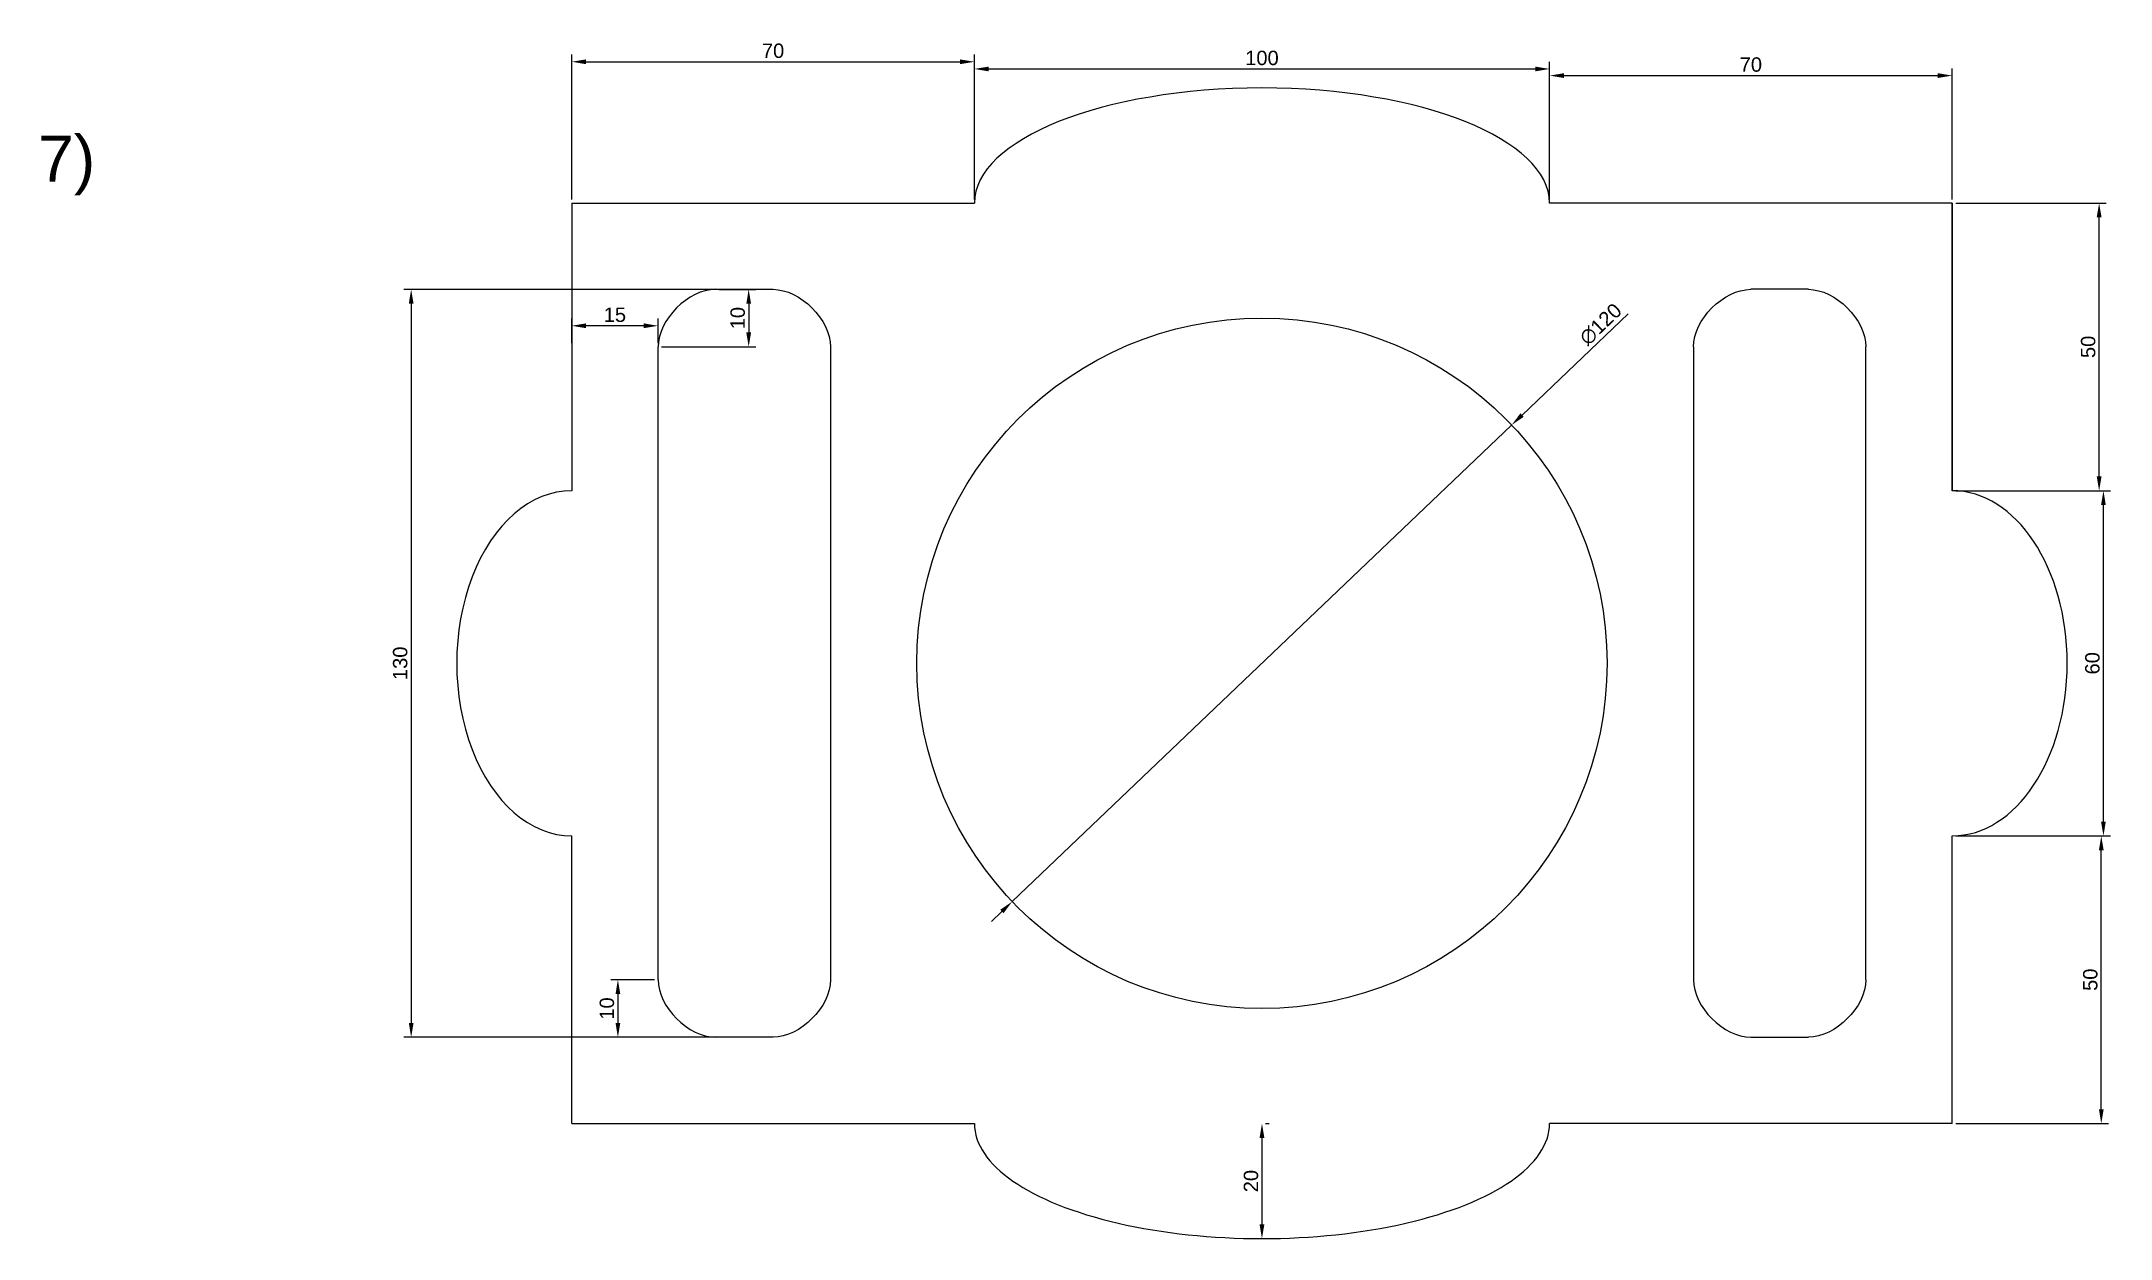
# Model space of a CAD drawing. Header units: millimetres. Extents: x 2681 to 3041, y 1680 to 1888.
import ezdxf

# ---------------------------------------------------------------- set-up
doc = ezdxf.new("R2010")
doc.units = ezdxf.units.MM
doc.styles.get("Standard").update_dxf_attribs({"font": 'arial.ttf'})
doc.dimstyles.new('ISO-25', dxfattribs={"dimtxt": 2.5, "dimasz": 2.5, "dimexe": 1.25, "dimexo": 0.625, "dimtad": 1, "dimtxsty": 'Standard', "dimcen": 2.5, "dimadec": 0, "dimazin": 0, "dimtfac": 1, "dimtmove": 0, "dimatfit": 3, "dimfxl": 1, "dimarcsym": 0})

# ---------------------------------------------------------------- blocks, each defined once
blk = doc.blocks.new('*D1')
at = {"color": 0, "lineweight": -2, "transparency": 16777216}
for p, q in [((2798.71, 1844.57), (2805.09, 1844.57)), ((2803.84, 1842.07), (2803.84, 1837.07)), ((2788.71, 1834.57), (2805.09, 1834.57))]:
    blk.add_line(p, q, dxfattribs=at)
at = {"color": 0, "transparency": 16777216}
for points in [[(2803.43, 1842.07), (2804.26, 1842.07), (2803.84, 1844.57)], [(2803.43, 1837.07), (2804.26, 1837.07), (2803.84, 1834.57)]]:
    blk.add_solid(points, dxfattribs=at)
at = {"layer": 'Defpoints', "color": 0, "transparency": 16777216}
for p in [(2798.08, 1844.57), (2788.08, 1834.57), (2803.84, 1834.57)]:
    blk.add_point(p, dxfattribs=at)
at = {"color": 0, "transparency": 16777216, "insert": (2801.94, 1839.57), "char_height": 2.5, "attachment_point": 5, "rotation": 90}
blk.add_mtext('10', dxfattribs=at)
blk = doc.blocks.new('*D2')
at = {"color": 0, "lineweight": -2, "transparency": 16777216}
for p, q in [((2787.46, 1724.57), (2779.85, 1724.57)), ((2781.1, 1722.07), (2781.1, 1717.07)), ((2797.46, 1714.57), (2779.85, 1714.57))]:
    blk.add_line(p, q, dxfattribs=at)
at = {"color": 0, "transparency": 16777216}
for points in [[(2780.69, 1722.07), (2781.52, 1722.07), (2781.1, 1724.57)], [(2780.69, 1717.07), (2781.52, 1717.07), (2781.1, 1714.57)]]:
    blk.add_solid(points, dxfattribs=at)
at = {"layer": 'Defpoints', "color": 0, "transparency": 16777216}
for p in [(2788.08, 1724.57), (2781.1, 1714.57), (2798.08, 1714.57)]:
    blk.add_point(p, dxfattribs=at)
at = {"color": 0, "transparency": 16777216, "insert": (2779.2, 1719.57), "char_height": 2.5, "attachment_point": 5, "rotation": 90}
blk.add_mtext('10', dxfattribs=at)
blk = doc.blocks.new('*D3')
at = {"color": 0, "lineweight": -2, "transparency": 16777216}
for p, q in [((2773.08, 1835.2), (2773.08, 1839.49)), ((2788.08, 1835.2), (2788.08, 1839.49)), ((2785.58, 1838.24), (2775.58, 1838.24))]:
    blk.add_line(p, q, dxfattribs=at)
at = {"color": 0, "transparency": 16777216}
for points in [[(2775.58, 1838.66), (2775.58, 1837.82), (2773.08, 1838.24)], [(2785.58, 1838.66), (2785.58, 1837.82), (2788.08, 1838.24)]]:
    blk.add_solid(points, dxfattribs=at)
at = {"layer": 'Defpoints', "color": 0, "transparency": 16777216}
for p in [(2773.08, 1838.24), (2773.08, 1834.57), (2788.08, 1834.57)]:
    blk.add_point(p, dxfattribs=at)
at = {"color": 0, "transparency": 16777216, "insert": (2780.58, 1840.14), "char_height": 2.5, "attachment_point": 5}
blk.add_mtext('15', dxfattribs=at)
blk = doc.blocks.new('*D4')
at = {"color": 0, "lineweight": -2, "transparency": 16777216}
for p, q in [((2804.47, 1844.57), (2743.91, 1844.57)), ((2745.16, 1842.07), (2745.16, 1717.07)), ((2804.47, 1714.57), (2743.91, 1714.57))]:
    blk.add_line(p, q, dxfattribs=at)
at = {"color": 0, "transparency": 16777216}
for points in [[(2744.75, 1842.07), (2745.58, 1842.07), (2745.16, 1844.57)], [(2744.75, 1717.07), (2745.58, 1717.07), (2745.16, 1714.57)]]:
    blk.add_solid(points, dxfattribs=at)
at = {"layer": 'Defpoints', "color": 0, "transparency": 16777216}
for p in [(2805.09, 1844.57), (2745.16, 1714.57), (2805.09, 1714.57)]:
    blk.add_point(p, dxfattribs=at)
at = {"color": 0, "transparency": 16777216, "insert": (2743.26, 1779.57), "char_height": 2.5, "attachment_point": 5, "rotation": 90}
blk.add_mtext('130', dxfattribs=at)
blk = doc.blocks.new('*D5')
at = {"color": 0, "lineweight": -2, "transparency": 16777216}
for p, q in [((2843.08, 1860.2), (2843.08, 1884.13)), ((2845.58, 1882.88), (2940.58, 1882.88)), ((2943.08, 1860.2), (2943.08, 1884.13))]:
    blk.add_line(p, q, dxfattribs=at)
at = {"color": 0, "transparency": 16777216}
for points in [[(2845.58, 1883.29), (2845.58, 1882.46), (2843.08, 1882.88)], [(2940.58, 1883.29), (2940.58, 1882.46), (2943.08, 1882.88)]]:
    blk.add_solid(points, dxfattribs=at)
at = {"layer": 'Defpoints', "color": 0, "transparency": 16777216}
for p in [(2943.08, 1882.88), (2843.08, 1859.57), (2943.08, 1859.57)]:
    blk.add_point(p, dxfattribs=at)
at = {"color": 0, "transparency": 16777216, "insert": (2893.08, 1884.78), "char_height": 2.5, "attachment_point": 5}
blk.add_mtext('100', dxfattribs=at)
blk = doc.blocks.new('*D6')
at = {"color": 0, "lineweight": -2, "transparency": 16777216}
for p, q in [((2773.08, 1860.2), (2773.08, 1885.38)), ((2843.08, 1860.2), (2843.08, 1885.38)), ((2775.58, 1884.13), (2840.58, 1884.13))]:
    blk.add_line(p, q, dxfattribs=at)
at = {"color": 0, "transparency": 16777216}
for points in [[(2775.58, 1884.54), (2775.58, 1883.71), (2773.08, 1884.13)], [(2840.58, 1884.54), (2840.58, 1883.71), (2843.08, 1884.13)]]:
    blk.add_solid(points, dxfattribs=at)
at = {"layer": 'Defpoints', "color": 0, "transparency": 16777216}
for p in [(2843.08, 1884.13), (2773.08, 1859.57), (2843.08, 1859.57)]:
    blk.add_point(p, dxfattribs=at)
at = {"color": 0, "transparency": 16777216, "insert": (2808.08, 1886.03), "char_height": 2.5, "attachment_point": 5}
blk.add_mtext('70', dxfattribs=at)
blk = doc.blocks.new('*D7')
at = {"color": 0, "lineweight": -2, "transparency": 16777216}
for p, q in [((2943.08, 1860.2), (2943.08, 1882.97)), ((2945.58, 1881.72), (3010.58, 1881.72)), ((3013.08, 1860.2), (3013.08, 1882.97))]:
    blk.add_line(p, q, dxfattribs=at)
at = {"color": 0, "transparency": 16777216}
for points in [[(2945.58, 1882.14), (2945.58, 1881.31), (2943.08, 1881.72)], [(3010.58, 1882.14), (3010.58, 1881.31), (3013.08, 1881.72)]]:
    blk.add_solid(points, dxfattribs=at)
at = {"layer": 'Defpoints', "color": 0, "transparency": 16777216}
for p in [(3013.08, 1881.72), (2943.08, 1859.57), (3013.08, 1859.57)]:
    blk.add_point(p, dxfattribs=at)
at = {"color": 0, "transparency": 16777216, "insert": (2978.08, 1883.63), "char_height": 2.5, "attachment_point": 5}
blk.add_mtext('70', dxfattribs=at)
blk = doc.blocks.new('*D8')
at = {"color": 0, "lineweight": -2, "transparency": 16777216}
for p, q in [((2956.76, 1840.33), (2938.3, 1822.72)), ((2849.67, 1738.16), (2936.49, 1820.99)), ((2847.86, 1736.43), (2846.05, 1734.7))]:
    blk.add_line(p, q, dxfattribs=at)
at = {"color": 0, "transparency": 16777216}
for points in [[(2938.01, 1823.02), (2938.59, 1822.42), (2936.49, 1820.99)], [(2847.57, 1736.73), (2848.15, 1736.13), (2849.67, 1738.16)]]:
    blk.add_solid(points, dxfattribs=at)
at = {"layer": 'Defpoints', "color": 0, "transparency": 16777216}
for p in [(2936.49, 1820.99), (2849.67, 1738.16)]:
    blk.add_point(p, dxfattribs=at)
at = {"color": 0, "transparency": 16777216, "insert": (2951.97, 1838.49), "char_height": 2.5, "attachment_point": 5, "rotation": 43.6545}
blk.add_mtext('∅120', dxfattribs=at)
blk = doc.blocks.new('*D9')
at = {"color": 0, "lineweight": -2, "transparency": 16777216}
for p, q in [((3013.71, 1749.57), (3040.25, 1749.57)), ((3039, 1702.07), (3039, 1747.07)), ((3013.71, 1699.57), (3040.25, 1699.57))]:
    blk.add_line(p, q, dxfattribs=at)
at = {"color": 0, "transparency": 16777216}
for points in [[(3038.59, 1747.07), (3039.42, 1747.07), (3039, 1749.57)], [(3038.59, 1702.07), (3039.42, 1702.07), (3039, 1699.57)]]:
    blk.add_solid(points, dxfattribs=at)
at = {"layer": 'Defpoints', "color": 0, "transparency": 16777216}
for p in [(3013.08, 1749.57), (3039, 1749.57), (3013.08, 1699.57)]:
    blk.add_point(p, dxfattribs=at)
at = {"color": 0, "transparency": 16777216, "insert": (3037.1, 1724.57), "char_height": 2.5, "attachment_point": 5, "rotation": 90}
blk.add_mtext('50', dxfattribs=at)
blk = doc.blocks.new('*D10')
at = {"color": 0, "lineweight": -2, "transparency": 16777216}
for p, q in [((3013.71, 1809.57), (3040.63, 1809.57)), ((3039.38, 1752.07), (3039.38, 1807.07)), ((3013.71, 1749.57), (3040.63, 1749.57))]:
    blk.add_line(p, q, dxfattribs=at)
at = {"color": 0, "transparency": 16777216}
for points in [[(3038.96, 1807.07), (3039.79, 1807.07), (3039.38, 1809.57)], [(3038.96, 1752.07), (3039.79, 1752.07), (3039.38, 1749.57)]]:
    blk.add_solid(points, dxfattribs=at)
at = {"layer": 'Defpoints', "color": 0, "transparency": 16777216}
for p in [(3013.08, 1809.57), (3039.38, 1809.57), (3013.08, 1749.57)]:
    blk.add_point(p, dxfattribs=at)
at = {"color": 0, "transparency": 16777216, "insert": (3037.47, 1779.57), "char_height": 2.5, "attachment_point": 5, "rotation": 90}
blk.add_mtext('60', dxfattribs=at)
blk = doc.blocks.new('*D11')
at = {"color": 0, "lineweight": -2, "transparency": 16777216}
for p, q in [((3013.71, 1859.57), (3039.88, 1859.57)), ((3038.63, 1812.07), (3038.63, 1857.07)), ((3013.71, 1809.57), (3039.88, 1809.57))]:
    blk.add_line(p, q, dxfattribs=at)
at = {"color": 0, "transparency": 16777216}
for points in [[(3038.21, 1857.07), (3039.05, 1857.07), (3038.63, 1859.57)], [(3038.21, 1812.07), (3039.05, 1812.07), (3038.63, 1809.57)]]:
    blk.add_solid(points, dxfattribs=at)
at = {"layer": 'Defpoints', "color": 0, "transparency": 16777216}
for p in [(3013.08, 1859.57), (3038.63, 1859.57), (3013.08, 1809.57)]:
    blk.add_point(p, dxfattribs=at)
at = {"color": 0, "transparency": 16777216, "insert": (3036.73, 1834.57), "char_height": 2.5, "attachment_point": 5, "rotation": 90}
blk.add_mtext('50', dxfattribs=at)
blk = doc.blocks.new('*D14')
at = {"color": 0, "lineweight": -2, "transparency": 16777216}
for p, q in [((2893.71, 1699.57), (2894.33, 1699.57)), ((2893.08, 1697.07), (2893.08, 1682.07)), ((2893.71, 1679.57), (2894.33, 1679.57))]:
    blk.add_line(p, q, dxfattribs=at)
at = {"color": 0, "transparency": 16777216}
for points in [[(2892.66, 1697.07), (2893.5, 1697.07), (2893.08, 1699.57)], [(2892.66, 1682.07), (2893.5, 1682.07), (2893.08, 1679.57)]]:
    blk.add_solid(points, dxfattribs=at)
at = {"layer": 'Defpoints', "color": 0, "transparency": 16777216}
for p in [(2893.08, 1699.57), (2893.08, 1679.57), (2893.08, 1679.57)]:
    blk.add_point(p, dxfattribs=at)
at = {"color": 0, "transparency": 16777216, "insert": (2891.18, 1689.57), "char_height": 2.5, "attachment_point": 5, "rotation": 90}
blk.add_mtext('20', dxfattribs=at)

msp = doc.modelspace()

# ---------------------------------------------------------------- linework, layer by layer
for p, q in [((2773.081, 1859.575), (2843.081, 1859.575)), ((2773.081, 1859.575), (2773.081, 1809.575)), ((2773.081, 1859.575), (2788.081, 1859.575)), ((2773.081, 1859.575), (2773.081, 1844.575)), ((3013.081, 1859.575), (2943.081, 1859.575)), ((3013.081, 1859.575), (2998.081, 1859.575)), ((3013.081, 1859.575), (3013.081, 1809.575)), ((2773.081, 1699.575), (2773.081, 1749.575)), ((3013.081, 1699.575), (3013.081, 1749.575)), ((2773.081, 1699.575), (2843.081, 1699.575)), ((3013.081, 1699.575), (2943.081, 1699.575))]:
    msp.add_line(p, q)
for points in [[(3013.081, 1809.575), (3013.081, 1859.575), (2943.081, 1859.575)], [(2798.081, 1844.575), (2808.081, 1844.575)], [(2988.081, 1844.575), (2978.081, 1844.575)], [(2788.081, 1724.575), (2788.081, 1834.575)], [(2818.081, 1834.575), (2818.081, 1724.575)], [(2968.081, 1834.575), (2968.081, 1724.575)], [(2998.081, 1724.575), (2998.081, 1834.575)], [(2808.081, 1714.575), (2798.081, 1714.575)], [(2978.081, 1714.575), (2988.081, 1714.575)]]:
    msp.add_lwpolyline(points)
msp.add_circle((2893.081, 1779.575), 60)
for centre, major_axis, ratio, start_param, end_param in [((2893.081, 1859.575), (-50, 0), 0.4, 3.1415927, 6.2831853), ((2773.081, 1779.575), (0, 30), 0.6666667, 6.2831853, 9.424778), ((3013.081, 1779.575), (0, 30), 0.6666667, 3.1415927, 6.2831853), ((2893.081, 1699.575), (-50, 0), 0.4, 6.2831853, 9.424778)]:
    msp.add_ellipse(centre, major_axis=major_axis, ratio=ratio, start_param=start_param, end_param=end_param)
for points in [[(2798.081, 1844.575), (2793.367, 1844.575), (2788.081, 1839.289), (2788.081, 1834.575)], [(2808.081, 1844.575), (2812.795, 1844.575), (2818.081, 1839.289), (2818.081, 1834.575)], [(2968.081, 1834.575), (2968.081, 1839.289), (2973.367, 1844.575), (2978.081, 1844.575)], [(2988.081, 1844.575), (2992.795, 1844.575), (2998.081, 1839.289), (2998.081, 1834.575)], [(2788.081, 1724.575), (2788.081, 1719.861), (2793.367, 1714.575), (2798.081, 1714.575)], [(2818.081, 1724.575), (2818.081, 1719.861), (2812.795, 1714.575), (2808.081, 1714.575)], [(2968.081, 1724.575), (2968.081, 1719.861), (2973.367, 1714.575), (2978.081, 1714.575)], [(2998.081, 1724.575), (2998.081, 1719.861), (2992.795, 1714.575), (2988.081, 1714.575)]]:
    msp.add_open_spline(points, degree=3)

# ---------------------------------------------------------------- texts
at = {"insert": (2680.298, 1871.302), "char_height": 8, "attachment_point": 1}
msp.add_mtext_dynamic_manual_height_columns('7)', width=46.18835, gutter_width=12.5, heights=[0], dxfattribs=at)

# ---------------------------------------------------------------- dimensions: what is measured, and where the dimension line sits
for base, p1, p2, picture, middle in [((2843.081, 1884.126), (2773.081, 1859.575), (2843.081, 1859.575), '*D6', (2808.081, 1886.028)), ((2943.081, 1882.876), (2843.081, 1859.575), (2943.081, 1859.575), '*D5', (2893.081, 1884.778)), ((3013.081, 1881.724), (2943.081, 1859.575), (3013.081, 1859.575), '*D7', (2978.081, 1883.625)), ((2773.081, 1838.238), (2788.081, 1834.575), (2773.081, 1834.575), '*D3', (2780.581, 1840.14))]:
    dim = msp.add_linear_dim(base=base, p1=p1, p2=p2, dimstyle='ISO-25')
    dim.commit()
    dim.dimension.update_dxf_attribs({"geometry": picture, "text_midpoint": middle})
for base, p1, p2, picture, middle in [((3038.631, 1859.575), (3013.081, 1809.575), (3013.081, 1859.575), '*D11', (3036.729, 1834.575)), ((2745.165, 1714.575), (2805.092, 1844.575), (2805.092, 1714.575), '*D4', (2743.262, 1779.575)), ((2803.842, 1834.575), (2798.081, 1844.575), (2788.081, 1834.575), '*D1', (2801.94, 1839.575)), ((3039.376, 1809.575), (3013.081, 1749.575), (3013.081, 1809.575), '*D10', (3037.474, 1779.575)), ((3039.003, 1749.575), (3013.081, 1699.575), (3013.081, 1749.575), '*D9', (3037.102, 1724.575)), ((2781.104, 1714.575), (2788.081, 1724.575), (2798.081, 1714.575), '*D2', (2779.203, 1719.575)), ((2893.081, 1679.575), (2893.081, 1699.575), (2893.081, 1679.575), '*D14', (2891.179, 1689.575))]:
    dim = msp.add_linear_dim(base=base, p1=p1, p2=p2, angle=90, dimstyle='ISO-25')
    dim.commit()
    dim.dimension.update_dxf_attribs({"geometry": picture, "text_midpoint": middle})
dim = msp.add_diameter_dim_2p(p1=(2849.67, 1738.156), p2=(2936.492, 1820.993), dimstyle='ISO-25')
dim.commit()
dim.dimension.update_dxf_attribs({"geometry": '*D8', "text_midpoint": (2953.331, 1837.06), "dimtype": 163})

doc.saveas('drawing.dxf')
